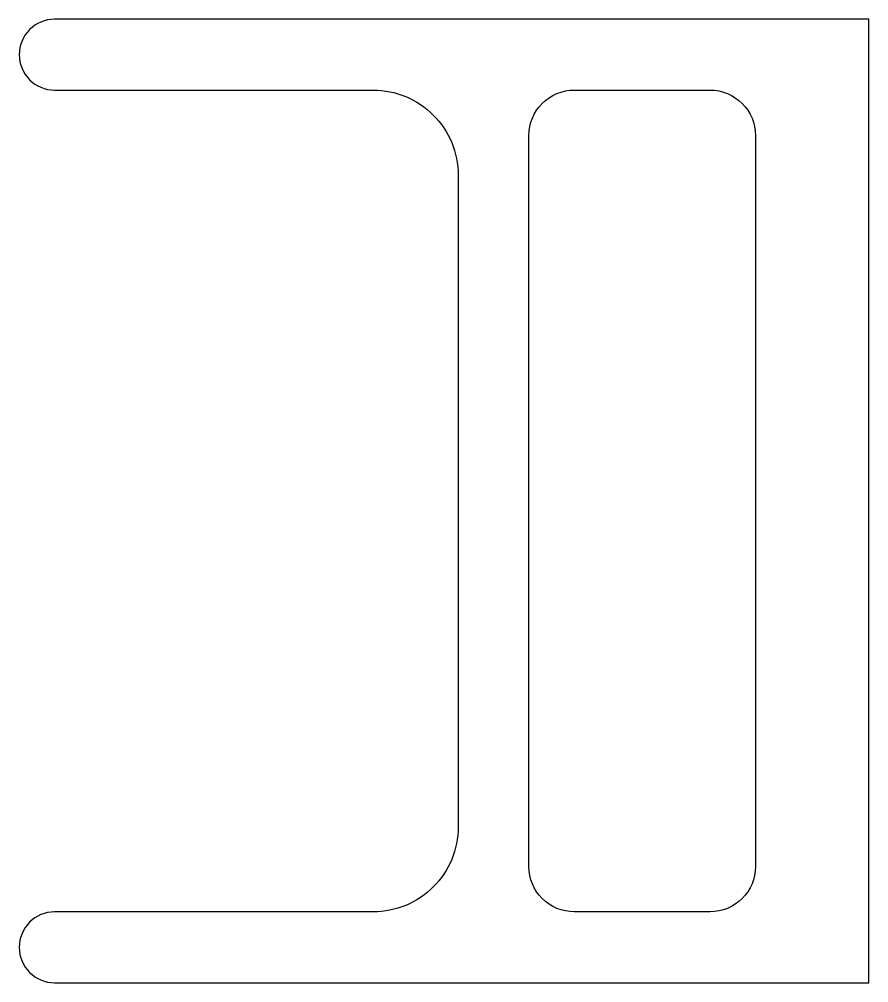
# Model space of a CAD drawing. Extents: x 247.9 to 277.9, y 238.2 to 272.2.
import ezdxf

# ---------------------------------------------------------------- set-up
doc = ezdxf.new("R2010")
doc.units = 0
doc.layers.add('ANA', color=220, linetype='CONTINUOUS')

msp = doc.modelspace()

# ---------------------------------------------------------------- linework, layer by layer
at = {"layer": 'ANA'}
for points in [[(277.888, 255.211), (277.888, 272.211), (249.138, 272.211, 1), (249.138, 269.711), (260.388, 269.711, -0.414214), (263.388, 266.711), (263.388, 255.211), (263.388, 243.711, -0.414214), (260.388, 240.711), (249.138, 240.711, 1), (249.138, 238.211), (277.888, 238.211)], [(265.888, 268.111, -0.414214), (267.488, 269.711), (272.288, 269.711, -0.414214), (273.888, 268.111), (273.888, 255.211), (273.888, 242.311, -0.414214), (272.288, 240.711), (267.488, 240.711, -0.414214), (265.888, 242.311), (265.888, 255.211)]]:
    msp.add_lwpolyline(points, format="xyb", close=True, dxfattribs=at)

doc.saveas('drawing.dxf')
